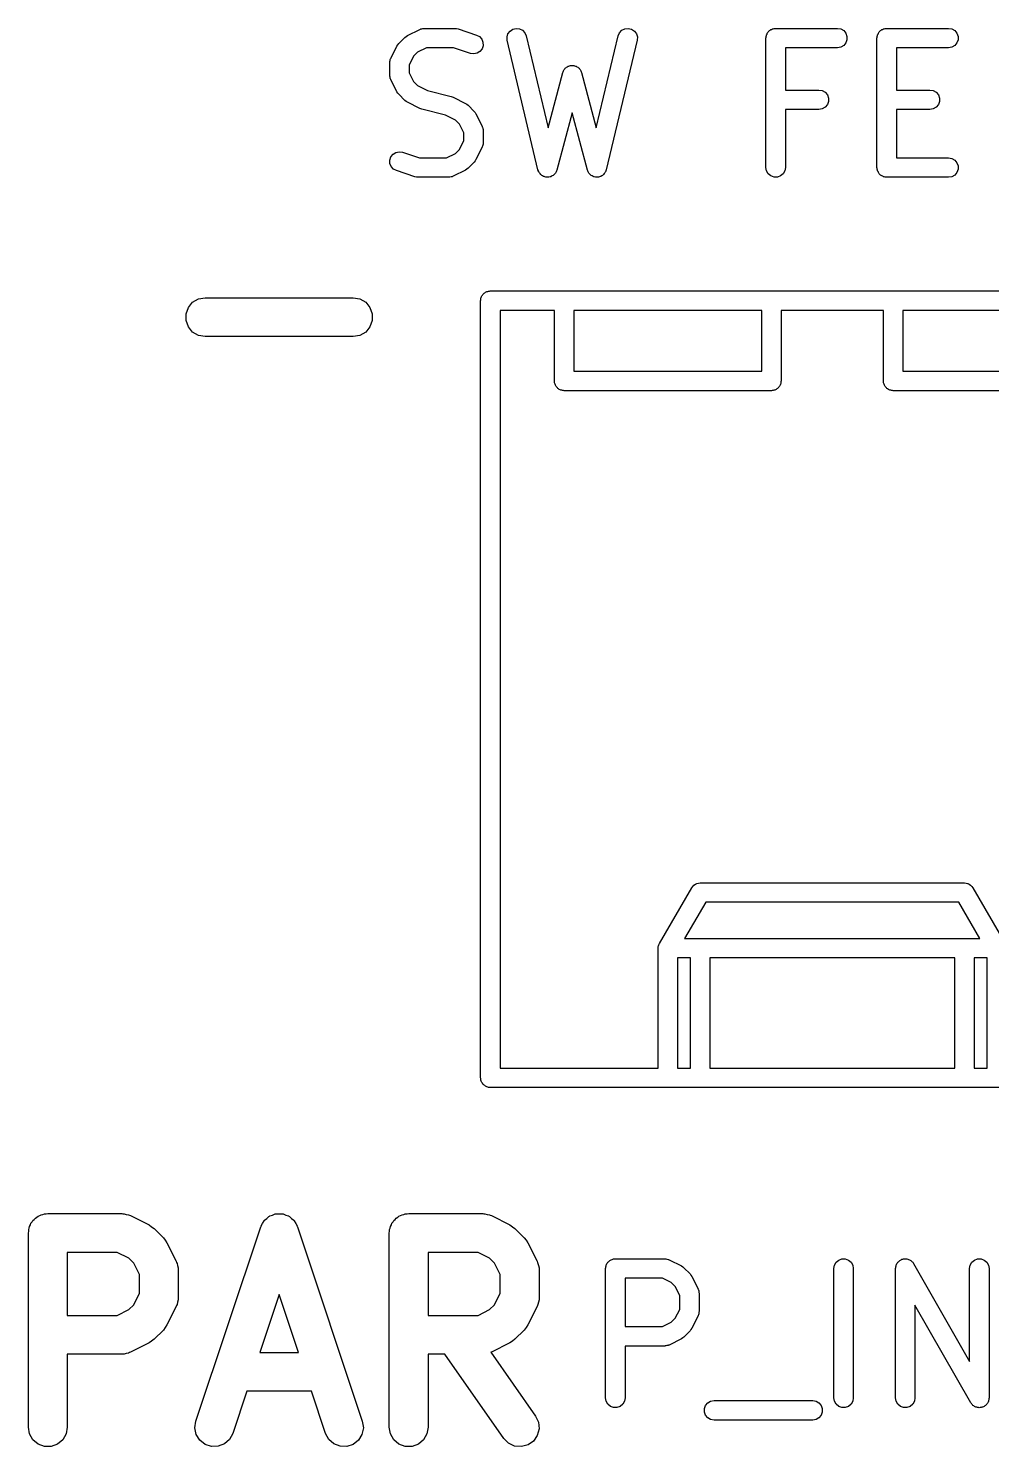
# Model space of a CAD drawing. Extents: x 100.7 to 134.3, y -98.1 to -51.9.
# Drawn here: x 117.06 to 124.5, y -62.83 to -51.88 of the extents above; entities that cross this region are included whole.
import ezdxf

# ---------------------------------------------------------------- set-up
doc = ezdxf.new("R2010")
doc.units = 0
doc.header["$MEASUREMENT"] = 0
doc.layers.add('BLACK', color=7, linetype='CONTINUOUS')

msp = doc.modelspace()

# ---------------------------------------------------------------- linework, layer by layer
at = {"layer": 'Black'}
for p, q in [((119.99, -51.9329), (120.086, -51.8853)), ((120.086, -51.8853), (120.09, -51.8841)), ((120.09, -51.8841), (120.093, -51.8819)), ((120.093, -51.8819), (120.102, -51.8804)), ((120.102, -51.8804), (120.11, -51.8779)), ((120.11, -51.8779), (120.115, -51.8781)), ((120.115, -51.8781), (120.119, -51.8774)), ((120.119, -51.8774), (120.357, -51.8774)), ((120.357, -51.8774), (120.369, -51.8795)), ((120.369, -51.8795), (120.381, -51.8812)), ((120.381, -51.8812), (120.524, -51.9288)), ((120.766, -51.9188), (120.782, -51.8979)), ((120.782, -51.8979), (120.804, -51.8835)), ((120.804, -51.8835), (120.829, -51.8775)), ((120.829, -51.8775), (120.855, -51.8805)), ((120.855, -51.8805), (120.878, -51.8922)), ((120.878, -51.8922), (120.896, -51.9111)), ((121.628, -51.9111), (121.646, -51.8922)), ((121.646, -51.8922), (121.669, -51.8805)), ((121.669, -51.8805), (121.695, -51.8775)), ((121.695, -51.8775), (121.72, -51.8835)), ((121.72, -51.8835), (121.742, -51.8979)), ((121.742, -51.8979), (121.758, -51.9188)), ((122.773, -51.9099), (122.776, -51.9042)), ((122.776, -51.9042), (122.781, -51.9)), ((122.781, -51.9), (122.785, -51.8949)), ((122.785, -51.8949), (122.791, -51.8916)), ((122.791, -51.8916), (122.796, -51.8874)), ((122.796, -51.8874), (122.802, -51.8852)), ((122.802, -51.8852), (122.808, -51.8819)), ((122.808, -51.8819), (122.814, -51.8808)), ((122.814, -51.8808), (122.82, -51.8785)), ((122.82, -51.8785), (122.827, -51.8785)), ((122.827, -51.8785), (122.833, -51.8774)), ((122.833, -51.8774), (123.31, -51.8774)), ((123.31, -51.8774), (123.335, -51.8819)), ((123.335, -51.8819), (123.358, -51.8949)), ((123.358, -51.8949), (123.374, -51.9149)), ((123.63, -51.9099), (123.633, -51.9042)), ((123.633, -51.9042), (123.638, -51.9)), ((123.638, -51.9), (123.642, -51.8949)), ((123.642, -51.8949), (123.648, -51.8916)), ((123.648, -51.8916), (123.653, -51.8874)), ((123.653, -51.8874), (123.659, -51.8852)), ((123.659, -51.8852), (123.665, -51.8819)), ((123.665, -51.8819), (123.671, -51.8808)), ((123.671, -51.8808), (123.677, -51.8785)), ((123.677, -51.8785), (123.684, -51.8785)), ((123.684, -51.8785), (123.69, -51.8774)), ((123.69, -51.8774), (124.167, -51.8774)), ((124.167, -51.8774), (124.192, -51.8819)), ((124.192, -51.8819), (124.215, -51.8949)), ((124.215, -51.8949), (124.232, -51.9149)), ((119.861, -52.1093), (119.909, -52.0141)), ((119.909, -52.0141), (119.916, -52.0044)), ((119.916, -52.0044), (119.923, -51.9946)), ((119.923, -51.9946), (119.971, -51.947)), ((119.971, -51.947), (119.981, -51.9401)), ((119.981, -51.9401), (119.99, -51.9329)), ((120.524, -51.9288), (120.547, -51.9413)), ((120.547, -51.9413), (120.564, -51.9607)), ((120.564, -51.9607), (120.573, -51.985)), ((120.574, -52.011), (120.566, -52.0357)), ((120.573, -51.985), (120.574, -52.011)), ((120.759, -51.9437), (120.766, -51.9188)), ((120.76, -51.9698), (120.759, -51.9437)), ((120.998, -52.9698), (120.76, -51.9698)), ((120.896, -51.9111), (120.906, -51.935)), ((120.906, -51.935), (121.076, -52.6459)), ((121.448, -52.6459), (121.618, -51.935)), ((121.763, -51.9698), (121.525, -52.9698)), ((121.618, -51.935), (121.628, -51.9111)), ((121.758, -51.9188), (121.765, -51.9437)), ((121.765, -51.9437), (121.763, -51.9698)), ((122.758, -51.9524), (122.759, -51.9459)), ((122.758, -52.9524), (122.758, -51.9524)), ((122.759, -51.9394), (122.762, -51.9332)), ((122.759, -51.9459), (122.759, -51.9394)), ((122.762, -51.9332), (122.763, -51.9267)), ((122.763, -51.9267), (122.766, -51.921)), ((122.766, -51.921), (122.768, -51.9149)), ((122.768, -51.9149), (122.773, -51.9099)), ((123.358, -52.0098), (123.335, -52.0229)), ((123.374, -51.9899), (123.358, -52.0098)), ((123.374, -51.9149), (123.383, -51.9394)), ((123.383, -51.9654), (123.374, -51.9899)), ((123.383, -51.9394), (123.383, -51.9654)), ((123.615, -51.9524), (123.617, -51.9459)), ((123.615, -52.9524), (123.615, -51.9524)), ((123.617, -51.9394), (123.619, -51.9332)), ((123.617, -51.9459), (123.617, -51.9394)), ((123.619, -51.9332), (123.62, -51.9267)), ((123.62, -51.9267), (123.623, -51.921)), ((123.623, -51.921), (123.626, -51.9149)), ((123.626, -51.9149), (123.63, -51.9099)), ((124.215, -52.0098), (124.192, -52.0229)), ((124.232, -51.9899), (124.215, -52.0098)), ((124.232, -51.9149), (124.241, -51.9394)), ((124.241, -51.9654), (124.232, -51.9899)), ((124.241, -51.9394), (124.241, -51.9654)), ((119.857, -52.1259), (119.858, -52.1172)), ((119.858, -52.1172), (119.86, -52.1135)), ((119.86, -52.1135), (119.861, -52.1093)), ((120.038, -52.092), (120.004, -52.1606)), ((120.068, -52.0616), (120.038, -52.092)), ((120.137, -52.0274), (120.068, -52.0616)), ((120.345, -52.0274), (120.137, -52.0274)), ((120.476, -52.0712), (120.345, -52.0274)), ((120.502, -52.075), (120.476, -52.0712)), ((120.528, -52.0697), (120.502, -52.075)), ((120.55, -52.0561), (120.528, -52.0697)), ((120.566, -52.0357), (120.55, -52.0561)), ((123.31, -52.0274), (122.908, -52.0274)), ((122.908, -52.0274), (122.908, -52.3536)), ((123.335, -52.0229), (123.31, -52.0274)), ((124.167, -52.0274), (123.765, -52.0274)), ((123.765, -52.0274), (123.765, -52.3536)), ((124.192, -52.0229), (124.167, -52.0274)), ((119.854, -52.1343), (119.857, -52.1259)), ((119.854, -52.1386), (119.854, -52.1343)), ((119.854, -52.1429), (119.854, -52.1386)), ((119.854, -52.2381), (119.854, -52.1429)), ((120.004, -52.1606), (120.004, -52.2204)), ((120.004, -52.2204), (120.038, -52.2889)), ((121.076, -52.6459), (121.189, -52.2188)), ((121.189, -52.2188), (121.192, -52.2127)), ((121.192, -52.2127), (121.194, -52.2063)), ((121.194, -52.2063), (121.198, -52.201)), ((121.198, -52.201), (121.2, -52.1951)), ((121.2, -52.1951), (121.205, -52.1904)), ((121.205, -52.1904), (121.209, -52.185)), ((121.209, -52.185), (121.214, -52.1813)), ((121.214, -52.1813), (121.219, -52.1767)), ((121.219, -52.1767), (121.225, -52.1739)), ((121.225, -52.1739), (121.23, -52.1701)), ((121.23, -52.1701), (121.237, -52.1684)), ((121.237, -52.1684), (121.242, -52.1657)), ((121.242, -52.1657), (121.249, -52.1651)), ((121.249, -52.1651), (121.255, -52.1634)), ((121.255, -52.1634), (121.262, -52.1639)), ((121.262, -52.1639), (121.268, -52.1634)), ((121.268, -52.1634), (121.275, -52.1651)), ((121.275, -52.1651), (121.281, -52.1657)), ((121.281, -52.1657), (121.287, -52.1684)), ((121.287, -52.1684), (121.294, -52.1701)), ((121.294, -52.1701), (121.299, -52.1739)), ((121.299, -52.1739), (121.305, -52.1767)), ((121.305, -52.1767), (121.31, -52.1813)), ((121.31, -52.1813), (121.315, -52.185)), ((121.315, -52.185), (121.319, -52.1904)), ((121.319, -52.1904), (121.323, -52.1951)), ((121.323, -52.1951), (121.326, -52.201)), ((121.326, -52.201), (121.33, -52.2063)), ((121.33, -52.2063), (121.332, -52.2127)), ((121.332, -52.2127), (121.334, -52.2188)), ((121.334, -52.2188), (121.448, -52.6459)), ((119.854, -52.2424), (119.854, -52.2381)), ((119.854, -52.2467), (119.854, -52.2424)), ((119.857, -52.2551), (119.854, -52.2467)), ((119.858, -52.2637), (119.857, -52.2551)), ((119.86, -52.2675), (119.858, -52.2637)), ((119.861, -52.2716), (119.86, -52.2675)), ((119.909, -52.3669), (119.861, -52.2716)), ((120.038, -52.2889), (120.068, -52.3193)), ((120.068, -52.3193), (120.145, -52.3578)), ((119.916, -52.3765), (119.909, -52.3669)), ((119.923, -52.3864), (119.916, -52.3765)), ((119.971, -52.434), (119.923, -52.3864)), ((119.981, -52.4409), (119.971, -52.434)), ((119.99, -52.448), (119.981, -52.4409)), ((120.086, -52.4957), (119.99, -52.448)), ((120.145, -52.3578), (120.328, -52.4034)), ((120.328, -52.4034), (120.335, -52.4068)), ((120.335, -52.4068), (120.343, -52.4091)), ((120.343, -52.4091), (120.438, -52.4567)), ((122.908, -52.3536), (123.167, -52.3536)), ((123.167, -52.3536), (123.192, -52.3581)), ((123.192, -52.3581), (123.215, -52.3711)), ((123.215, -52.3711), (123.232, -52.3911)), ((123.232, -52.3911), (123.241, -52.4155)), ((123.241, -52.4416), (123.232, -52.4661)), ((123.241, -52.4155), (123.241, -52.4416)), ((123.765, -52.3536), (124.024, -52.3536)), ((124.024, -52.3536), (124.049, -52.3581)), ((124.049, -52.3581), (124.072, -52.3711)), ((124.072, -52.3711), (124.089, -52.3911)), ((124.089, -52.3911), (124.098, -52.4155)), ((124.098, -52.4416), (124.089, -52.4661)), ((124.098, -52.4155), (124.098, -52.4416)), ((120.093, -52.498), (120.086, -52.4957)), ((120.101, -52.5013), (120.093, -52.498)), ((120.283, -52.547), (120.101, -52.5013)), ((120.36, -52.5854), (120.283, -52.547)), ((120.438, -52.4567), (120.448, -52.4639)), ((120.448, -52.4639), (120.458, -52.4708)), ((120.458, -52.4708), (120.505, -52.5184)), ((120.505, -52.5184), (120.512, -52.5282)), ((120.512, -52.5282), (120.519, -52.5379)), ((120.519, -52.5379), (120.567, -52.6331)), ((121.262, -52.5292), (121.144, -52.9717)), ((121.38, -52.9717), (121.262, -52.5292)), ((123.167, -52.5036), (122.908, -52.5036)), ((122.908, -52.5036), (122.908, -52.9524)), ((123.192, -52.499), (123.167, -52.5036)), ((123.215, -52.486), (123.192, -52.499)), ((123.232, -52.4661), (123.215, -52.486)), ((124.024, -52.5036), (123.765, -52.5036)), ((123.765, -52.5036), (123.765, -52.8774)), ((124.049, -52.499), (124.024, -52.5036)), ((124.072, -52.486), (124.049, -52.499)), ((124.089, -52.4661), (124.072, -52.486)), ((120.391, -52.6159), (120.36, -52.5854)), ((120.425, -52.6844), (120.391, -52.6159)), ((120.567, -52.6331), (120.568, -52.6373)), ((120.568, -52.6373), (120.57, -52.641)), ((120.57, -52.641), (120.572, -52.6497)), ((120.572, -52.6497), (120.575, -52.6581)), ((120.575, -52.6581), (120.574, -52.6624)), ((120.574, -52.6624), (120.575, -52.6667)), ((120.575, -52.6667), (120.575, -52.7619)), ((120.391, -52.8127), (120.425, -52.7442)), ((120.425, -52.7442), (120.425, -52.6844)), ((120.572, -52.7789), (120.57, -52.7876)), ((120.575, -52.7705), (120.572, -52.7789)), ((120.575, -52.7619), (120.574, -52.7662)), ((120.574, -52.7662), (120.575, -52.7705)), ((119.854, -52.8938), (119.863, -52.869)), ((119.863, -52.869), (119.879, -52.8486)), ((119.879, -52.8486), (119.901, -52.835)), ((119.901, -52.835), (119.927, -52.8298)), ((119.927, -52.8298), (119.952, -52.8336)), ((119.952, -52.8336), (120.084, -52.8774)), ((120.084, -52.8774), (120.292, -52.8774)), ((120.292, -52.8774), (120.36, -52.8431)), ((120.36, -52.8431), (120.391, -52.8127)), ((120.519, -52.8907), (120.512, -52.9003)), ((120.567, -52.7954), (120.519, -52.8907)), ((120.568, -52.7913), (120.567, -52.7954)), ((120.57, -52.7876), (120.568, -52.7913)), ((123.765, -52.8774), (124.167, -52.8774)), ((124.167, -52.8774), (124.192, -52.8819)), ((124.192, -52.8819), (124.215, -52.8949)), ((119.855, -52.9198), (119.854, -52.8938)), ((119.865, -52.944), (119.855, -52.9198)), ((119.882, -52.9635), (119.865, -52.944)), ((119.905, -52.9759), (119.882, -52.9635)), ((120.048, -53.0235), (119.905, -52.9759)), ((120.438, -52.9718), (120.343, -53.0195)), ((120.448, -52.9647), (120.438, -52.9718)), ((120.458, -52.9578), (120.448, -52.9647)), ((120.505, -52.9102), (120.458, -52.9578)), ((120.512, -52.9003), (120.505, -52.9102)), ((121.002, -52.9768), (120.998, -52.9698)), ((121.003, -52.9842), (121.002, -52.9768)), ((121.007, -52.9886), (121.003, -52.9842)), ((121.009, -52.9937), (121.007, -52.9886)), ((121.014, -52.9992), (121.009, -52.9937)), ((121.018, -53.0055), (121.014, -52.9992)), ((121.128, -53.0007), (121.123, -53.0069)), ((121.133, -52.9953), (121.128, -53.0007)), ((121.135, -52.9904), (121.133, -52.9953)), ((121.138, -52.986), (121.135, -52.9904)), ((121.141, -52.9786), (121.138, -52.986)), ((121.144, -52.9717), (121.141, -52.9786)), ((121.383, -52.9786), (121.38, -52.9717)), ((121.385, -52.986), (121.383, -52.9786)), ((121.389, -52.9904), (121.385, -52.986)), ((121.391, -52.9953), (121.389, -52.9904)), ((121.396, -53.0007), (121.391, -52.9953)), ((121.401, -53.0069), (121.396, -53.0007)), ((121.51, -52.9992), (121.505, -53.0055)), ((121.515, -52.9937), (121.51, -52.9992)), ((121.517, -52.9886), (121.515, -52.9937)), ((121.52, -52.9842), (121.517, -52.9886)), ((121.522, -52.9768), (121.52, -52.9842)), ((121.525, -52.9698), (121.522, -52.9768)), ((122.763, -52.978), (122.758, -52.9524)), ((122.776, -53.0006), (122.763, -52.978)), ((122.796, -53.0173), (122.776, -53.0006)), ((122.891, -53.0006), (122.871, -53.0173)), ((122.904, -52.978), (122.891, -53.0006)), ((122.908, -52.9524), (122.904, -52.978)), ((123.617, -52.9588), (123.615, -52.9524)), ((123.617, -52.9654), (123.617, -52.9588)), ((123.619, -52.9716), (123.617, -52.9654)), ((123.62, -52.978), (123.619, -52.9716)), ((123.623, -52.9837), (123.62, -52.978)), ((123.626, -52.9899), (123.623, -52.9837)), ((123.63, -52.9949), (123.626, -52.9899)), ((123.633, -53.0006), (123.63, -52.9949)), ((123.638, -53.0048), (123.633, -53.0006)), ((124.215, -52.8949), (124.232, -52.9149)), ((124.232, -52.9899), (124.215, -53.0098)), ((124.232, -52.9149), (124.241, -52.9394)), ((124.241, -52.9654), (124.232, -52.9899)), ((124.241, -52.9394), (124.241, -52.9654)), ((120.06, -53.0253), (120.048, -53.0235)), ((120.071, -53.0274), (120.06, -53.0253)), ((120.31, -53.0274), (120.071, -53.0274)), ((120.314, -53.0266), (120.31, -53.0274)), ((120.318, -53.0269), (120.314, -53.0266)), ((120.327, -53.0244), (120.318, -53.0269)), ((120.335, -53.0229), (120.327, -53.0244)), ((120.339, -53.0207), (120.335, -53.0229)), ((120.343, -53.0195), (120.339, -53.0207)), ((121.023, -53.0086), (121.018, -53.0055)), ((121.027, -53.0126), (121.023, -53.0086)), ((121.034, -53.016), (121.027, -53.0126)), ((121.04, -53.0204), (121.034, -53.016)), ((121.045, -53.0218), (121.04, -53.0204)), ((121.05, -53.0243), (121.045, -53.0218)), ((121.058, -53.0251), (121.05, -53.0243)), ((121.065, -53.0271), (121.058, -53.0251)), ((121.07, -53.0266), (121.065, -53.0271)), ((121.076, -53.0272), (121.07, -53.0266)), ((121.083, -53.0255), (121.076, -53.0272)), ((121.091, -53.0248), (121.083, -53.0255)), ((121.096, -53.0225), (121.091, -53.0248)), ((121.101, -53.0212), (121.096, -53.0225)), ((121.108, -53.017), (121.101, -53.0212)), ((121.115, -53.0138), (121.108, -53.017)), ((121.118, -53.0099), (121.115, -53.0138)), ((121.123, -53.0069), (121.118, -53.0099)), ((121.405, -53.0099), (121.401, -53.0069)), ((121.409, -53.0138), (121.405, -53.0099)), ((121.416, -53.017), (121.409, -53.0138)), ((121.423, -53.0212), (121.416, -53.017)), ((121.428, -53.0225), (121.423, -53.0212)), ((121.433, -53.0248), (121.428, -53.0225)), ((121.441, -53.0255), (121.433, -53.0248)), ((121.448, -53.0272), (121.441, -53.0255)), ((121.453, -53.0266), (121.448, -53.0272)), ((121.459, -53.0271), (121.453, -53.0266)), ((121.466, -53.0251), (121.459, -53.0271)), ((121.474, -53.0243), (121.466, -53.0251)), ((121.479, -53.0218), (121.474, -53.0243)), ((121.484, -53.0204), (121.479, -53.0218)), ((121.49, -53.016), (121.484, -53.0204)), ((121.497, -53.0126), (121.49, -53.016)), ((121.501, -53.0086), (121.497, -53.0126)), ((121.505, -53.0055), (121.501, -53.0086)), ((122.82, -53.0262), (122.796, -53.0173)), ((122.846, -53.0262), (122.82, -53.0262)), ((122.871, -53.0173), (122.846, -53.0262)), ((123.642, -53.0098), (123.638, -53.0048)), ((123.648, -53.0131), (123.642, -53.0098)), ((123.653, -53.0173), (123.648, -53.0131)), ((123.659, -53.0196), (123.653, -53.0173)), ((123.665, -53.0229), (123.659, -53.0196)), ((123.671, -53.024), (123.665, -53.0229)), ((123.677, -53.0262), (123.671, -53.024)), ((123.684, -53.0262), (123.677, -53.0262)), ((123.69, -53.0274), (123.684, -53.0262)), ((124.167, -53.0274), (123.69, -53.0274)), ((124.192, -53.0229), (124.167, -53.0274)), ((124.215, -53.0098), (124.192, -53.0229)), ((118.332, -53.9922), (118.377, -53.9662)), ((118.377, -53.9662), (118.429, -53.9571)), ((118.429, -53.9571), (119.571, -53.9571)), ((119.571, -53.9571), (119.623, -53.9662)), ((119.623, -53.9662), (119.668, -53.9922)), ((120.555, -53.98), (120.556, -53.9735)), ((120.555, -59.98), (120.555, -53.98)), ((120.556, -53.967), (120.558, -53.9608)), ((120.556, -53.9735), (120.556, -53.967)), ((120.558, -53.9608), (120.56, -53.9543)), ((120.56, -53.9543), (120.563, -53.9487)), ((120.563, -53.9487), (120.565, -53.9425)), ((120.565, -53.9425), (120.569, -53.9375)), ((120.569, -53.9375), (120.573, -53.9318)), ((120.573, -53.9318), (120.578, -53.9276)), ((120.578, -53.9276), (120.582, -53.9225)), ((120.582, -53.9225), (120.587, -53.9193)), ((120.587, -53.9193), (120.593, -53.915)), ((120.593, -53.915), (120.599, -53.9128)), ((120.599, -53.9128), (120.604, -53.9095)), ((120.604, -53.9095), (120.611, -53.9084)), ((120.611, -53.9084), (120.617, -53.9061)), ((120.617, -53.9061), (120.624, -53.9061)), ((120.624, -53.9061), (120.63, -53.905)), ((120.63, -53.905), (125.91, -53.905)), ((118.281, -54.0811), (118.299, -54.0321)), ((118.281, -54.1332), (118.281, -54.0811)), ((118.299, -54.0321), (118.332, -53.9922)), ((119.668, -53.9922), (119.701, -54.0321)), ((119.701, -54.0321), (119.719, -54.0811)), ((119.719, -54.0811), (119.719, -54.1332)), ((121.125, -54.055), (120.705, -54.055)), ((120.705, -54.055), (120.705, -59.905)), ((121.125, -54.6), (121.125, -54.055)), ((121.275, -54.055), (121.275, -54.525)), ((122.725, -54.055), (121.275, -54.055)), ((122.725, -54.525), (122.725, -54.055)), ((123.665, -54.055), (122.875, -54.055)), ((122.875, -54.055), (122.875, -54.6)), ((123.665, -54.6), (123.665, -54.055)), ((123.815, -54.055), (123.815, -54.525)), ((125.265, -54.055), (123.815, -54.055)), ((118.299, -54.1821), (118.281, -54.1332)), ((118.332, -54.222), (118.299, -54.1821)), ((119.701, -54.1821), (119.668, -54.222)), ((119.719, -54.1332), (119.701, -54.1821)), ((118.377, -54.2481), (118.332, -54.222)), ((118.429, -54.2571), (118.377, -54.2481)), ((119.571, -54.2571), (118.429, -54.2571)), ((119.623, -54.2481), (119.571, -54.2571)), ((119.668, -54.222), (119.623, -54.2481)), ((121.275, -54.525), (122.725, -54.525)), ((123.815, -54.525), (125.265, -54.525)), ((121.126, -54.6065), (121.125, -54.6)), ((121.126, -54.613), (121.126, -54.6065)), ((121.128, -54.6192), (121.126, -54.613)), ((121.13, -54.6257), (121.128, -54.6192)), ((121.133, -54.6313), (121.13, -54.6257)), ((121.135, -54.6375), (121.133, -54.6313)), ((121.139, -54.6425), (121.135, -54.6375)), ((121.143, -54.6482), (121.139, -54.6425)), ((122.861, -54.6425), (122.857, -54.6482)), ((122.865, -54.6375), (122.861, -54.6425)), ((122.867, -54.6313), (122.865, -54.6375)), ((122.87, -54.6257), (122.867, -54.6313)), ((122.872, -54.6192), (122.87, -54.6257)), ((122.874, -54.613), (122.872, -54.6192)), ((122.875, -54.6), (122.874, -54.6065)), ((122.874, -54.6065), (122.874, -54.613)), ((123.666, -54.6065), (123.665, -54.6)), ((123.666, -54.613), (123.666, -54.6065)), ((123.668, -54.6192), (123.666, -54.613)), ((123.67, -54.6257), (123.668, -54.6192)), ((123.673, -54.6313), (123.67, -54.6257)), ((123.675, -54.6375), (123.673, -54.6313)), ((123.679, -54.6425), (123.675, -54.6375)), ((123.683, -54.6482), (123.679, -54.6425)), ((121.148, -54.6524), (121.143, -54.6482)), ((121.152, -54.6575), (121.148, -54.6524)), ((121.157, -54.6607), (121.152, -54.6575)), ((121.162, -54.665), (121.157, -54.6607)), ((121.169, -54.6672), (121.162, -54.665)), ((121.174, -54.6705), (121.169, -54.6672)), ((121.181, -54.6716), (121.174, -54.6705)), ((121.187, -54.6739), (121.181, -54.6716)), ((121.194, -54.6739), (121.187, -54.6739)), ((121.2, -54.675), (121.194, -54.6739)), ((122.8, -54.675), (121.2, -54.675)), ((122.806, -54.6739), (122.8, -54.675)), ((122.813, -54.6739), (122.806, -54.6739)), ((122.819, -54.6716), (122.813, -54.6739)), ((122.826, -54.6705), (122.819, -54.6716)), ((122.831, -54.6672), (122.826, -54.6705)), ((122.837, -54.665), (122.831, -54.6672)), ((122.843, -54.6607), (122.837, -54.665)), ((122.848, -54.6575), (122.843, -54.6607)), ((122.852, -54.6524), (122.848, -54.6575)), ((122.857, -54.6482), (122.852, -54.6524)), ((123.688, -54.6524), (123.683, -54.6482)), ((123.692, -54.6575), (123.688, -54.6524)), ((123.697, -54.6607), (123.692, -54.6575)), ((123.703, -54.665), (123.697, -54.6607)), ((123.709, -54.6672), (123.703, -54.665)), ((123.714, -54.6705), (123.709, -54.6672)), ((123.721, -54.6716), (123.714, -54.6705)), ((123.727, -54.6739), (123.721, -54.6716)), ((123.734, -54.6739), (123.727, -54.6739)), ((123.74, -54.675), (123.734, -54.6739)), ((125.34, -54.675), (123.74, -54.675)), ((122.237, -58.4772), (122.25, -58.475)), ((122.25, -58.475), (122.25, -58.475)), ((122.25, -58.475), (124.29, -58.475)), ((124.29, -58.475), (124.29, -58.475)), ((124.29, -58.475), (124.303, -58.4772)), ((121.935, -58.9423), (122.185, -58.5123)), ((122.185, -58.5123), (122.193, -58.5025)), ((122.193, -58.5025), (122.202, -58.4925)), ((122.202, -58.4924), (122.213, -58.486)), ((122.202, -58.4925), (122.202, -58.4924)), ((122.202, -58.4925), (122.202, -58.4925)), ((122.213, -58.486), (122.224, -58.4795)), ((122.224, -58.4795), (122.225, -58.4794)), ((122.224, -58.4795), (122.224, -58.4795)), ((122.225, -58.4794), (122.237, -58.4772)), ((124.303, -58.4772), (124.315, -58.4794)), ((124.315, -58.4794), (124.316, -58.4795)), ((124.316, -58.4795), (124.316, -58.4795)), ((124.316, -58.4795), (124.327, -58.4859)), ((124.327, -58.4859), (124.338, -58.4924)), ((124.338, -58.4924), (124.338, -58.4925)), ((124.338, -58.4925), (124.338, -58.4925)), ((124.338, -58.4925), (124.346, -58.5023)), ((124.346, -58.5023), (124.355, -58.5123)), ((124.355, -58.5123), (124.605, -58.9423)), ((122.293, -58.625), (122.13, -58.905)), ((124.247, -58.625), (122.293, -58.625)), ((124.41, -58.905), (124.247, -58.625)), ((122.13, -58.905), (124.41, -58.905)), ((121.925, -58.98), (121.926, -58.9735)), ((121.925, -59.905), (121.925, -58.98)), ((121.926, -58.9668), (121.928, -58.9607)), ((121.926, -58.9669), (121.926, -58.9668)), ((121.926, -58.967), (121.926, -58.9669)), ((121.926, -58.9735), (121.926, -58.967)), ((121.928, -58.9607), (121.93, -58.9543)), ((121.93, -58.9543), (121.933, -58.9487)), ((121.933, -58.9487), (121.935, -58.9425)), ((121.935, -58.9424), (121.935, -58.9423)), ((121.935, -58.9425), (121.935, -58.9424)), ((122.075, -59.055), (122.075, -59.905)), ((122.175, -59.055), (122.075, -59.055)), ((122.175, -59.905), (122.175, -59.055)), ((122.325, -59.055), (122.325, -59.905)), ((124.215, -59.055), (122.325, -59.055)), ((124.215, -59.905), (124.215, -59.055)), ((124.365, -59.055), (124.365, -59.905)), ((124.465, -59.055), (124.365, -59.055)), ((124.465, -59.905), (124.465, -59.055)), ((120.556, -59.9865), (120.555, -59.98)), ((120.556, -59.993), (120.556, -59.9865)), ((120.558, -59.9992), (120.556, -59.993)), ((120.56, -60.0057), (120.558, -59.9992)), ((120.563, -60.0113), (120.56, -60.0057)), ((120.705, -59.905), (121.925, -59.905)), ((122.075, -59.905), (122.175, -59.905)), ((122.325, -59.905), (124.215, -59.905)), ((124.365, -59.905), (124.465, -59.905)), ((120.565, -60.0175), (120.563, -60.0113)), ((120.569, -60.0225), (120.565, -60.0175)), ((120.573, -60.0282), (120.569, -60.0225)), ((120.578, -60.0324), (120.573, -60.0282)), ((120.582, -60.0375), (120.578, -60.0324)), ((120.587, -60.0407), (120.582, -60.0375)), ((120.593, -60.045), (120.587, -60.0407)), ((120.599, -60.0472), (120.593, -60.045)), ((120.604, -60.0505), (120.599, -60.0472)), ((120.611, -60.0516), (120.604, -60.0505)), ((120.617, -60.0539), (120.611, -60.0516)), ((120.624, -60.0539), (120.617, -60.0539)), ((120.63, -60.055), (120.624, -60.0539)), ((125.91, -60.055), (120.63, -60.055)), ((117.08, -61.1159), (117.084, -61.1036)), ((117.084, -61.1036), (117.093, -61.0935)), ((117.093, -61.0935), (117.099, -61.0822)), ((117.099, -61.0822), (117.109, -61.0737)), ((117.109, -61.0737), (117.118, -61.0637)), ((117.118, -61.0637), (117.129, -61.0571)), ((117.129, -61.0571), (117.139, -61.0487)), ((117.139, -61.0487), (117.152, -61.0442)), ((117.152, -61.0442), (117.163, -61.0376)), ((117.163, -61.0376), (117.176, -61.0353)), ((117.176, -61.0353), (117.188, -61.0308)), ((117.188, -61.0308), (117.201, -61.0308)), ((117.201, -61.0308), (117.214, -61.0286)), ((117.214, -61.0286), (117.786, -61.0286)), ((117.786, -61.0286), (117.794, -61.0301)), ((117.794, -61.0301), (117.803, -61.0296)), ((117.803, -61.0296), (117.82, -61.0346)), ((117.82, -61.0346), (117.837, -61.0376)), ((117.837, -61.0376), (117.845, -61.0419)), ((117.845, -61.0419), (117.853, -61.0444)), ((117.853, -61.0444), (117.996, -61.1158)), ((118.872, -61.1047), (118.883, -61.0853)), ((118.883, -61.0853), (118.886, -61.0826)), ((118.886, -61.0826), (118.888, -61.079)), ((118.888, -61.079), (118.905, -61.0654)), ((118.905, -61.0654), (118.921, -61.0508)), ((118.921, -61.0508), (118.925, -61.0492)), ((118.925, -61.0492), (118.929, -61.0467)), ((118.929, -61.0467), (118.949, -61.0397)), ((118.949, -61.0397), (118.97, -61.0316)), ((118.97, -61.0316), (118.974, -61.0315)), ((118.974, -61.0315), (118.978, -61.0302)), ((118.978, -61.0302), (119, -61.0308)), ((119, -61.0308), (119.022, -61.0302)), ((119.022, -61.0302), (119.026, -61.0315)), ((119.026, -61.0315), (119.03, -61.0316)), ((119.03, -61.0316), (119.051, -61.0397)), ((119.051, -61.0397), (119.071, -61.0467)), ((119.071, -61.0467), (119.075, -61.0492)), ((119.075, -61.0492), (119.079, -61.0508)), ((119.079, -61.0508), (119.095, -61.0654)), ((119.095, -61.0654), (119.112, -61.079)), ((119.112, -61.079), (119.114, -61.0826)), ((119.114, -61.0826), (119.117, -61.0853)), ((119.117, -61.0853), (119.128, -61.1047)), ((119.866, -61.1159), (119.87, -61.1036)), ((119.87, -61.1036), (119.879, -61.0935)), ((119.879, -61.0935), (119.885, -61.0822)), ((119.885, -61.0822), (119.895, -61.0737)), ((119.895, -61.0737), (119.904, -61.0637)), ((119.904, -61.0637), (119.915, -61.0571)), ((119.915, -61.0571), (119.925, -61.0487)), ((119.925, -61.0487), (119.937, -61.0442)), ((119.937, -61.0442), (119.949, -61.0376)), ((119.949, -61.0376), (119.962, -61.0353)), ((119.962, -61.0353), (119.974, -61.0308)), ((119.974, -61.0308), (119.987, -61.0308)), ((119.987, -61.0308), (120, -61.0286)), ((120, -61.0286), (120.571, -61.0286)), ((120.571, -61.0286), (120.58, -61.0301)), ((120.58, -61.0301), (120.589, -61.0296)), ((120.589, -61.0296), (120.605, -61.0346)), ((120.605, -61.0346), (120.623, -61.0376)), ((120.623, -61.0376), (120.63, -61.0419)), ((120.63, -61.0419), (120.639, -61.0444)), ((120.639, -61.0444), (120.781, -61.1158)), ((117.064, -61.1786), (117.067, -61.1656)), ((117.064, -62.6786), (117.064, -61.1786)), ((117.067, -61.1525), (117.071, -61.1402)), ((117.067, -61.1656), (117.067, -61.1525)), ((117.071, -61.1402), (117.073, -61.1273)), ((117.073, -61.1273), (117.08, -61.1159)), ((117.996, -61.1158), (118.015, -61.1301)), ((118.015, -61.1301), (118.035, -61.1439)), ((118.035, -61.1439), (118.106, -61.2154)), ((118.358, -62.6311), (118.858, -61.1311)), ((118.858, -61.1311), (118.86, -61.1275)), ((118.86, -61.1234), (118.872, -61.1047)), ((118.86, -61.1275), (118.86, -61.1234)), ((119.128, -61.1047), (119.139, -61.1234)), ((119.139, -61.1234), (119.14, -61.1275)), ((119.14, -61.1275), (119.142, -61.1311)), ((119.142, -61.1311), (119.642, -62.6311)), ((119.85, -61.1786), (119.852, -61.1656)), ((119.85, -62.6786), (119.85, -61.1786)), ((119.852, -61.1525), (119.857, -61.1402)), ((119.852, -61.1656), (119.852, -61.1525)), ((119.857, -61.1402), (119.859, -61.1273)), ((119.859, -61.1273), (119.866, -61.1159)), ((120.781, -61.1158), (120.801, -61.1301)), ((120.801, -61.1301), (120.82, -61.1439)), ((120.82, -61.1439), (120.892, -61.2154)), ((118.106, -61.2154), (118.12, -61.2351)), ((118.12, -61.2351), (118.134, -61.2543)), ((118.134, -61.2543), (118.206, -61.3972)), ((120.892, -61.2154), (120.906, -61.2351)), ((120.906, -61.2351), (120.92, -61.2543)), ((120.92, -61.2543), (120.991, -61.3972)), ((117.364, -61.3286), (117.364, -61.8143)), ((117.75, -61.3286), (117.364, -61.3286)), ((117.84, -61.3733), (117.75, -61.3286)), ((117.877, -61.4103), (117.84, -61.3733)), ((117.921, -61.4997), (117.877, -61.4103)), ((118.206, -61.3972), (118.208, -61.4055)), ((118.208, -61.4055), (118.212, -61.413)), ((118.212, -61.413), (118.215, -61.4303)), ((118.215, -61.4303), (118.22, -61.4471)), ((120.15, -61.3286), (120.15, -61.8143)), ((120.536, -61.3286), (120.15, -61.3286)), ((120.625, -61.3733), (120.536, -61.3286)), ((120.662, -61.4103), (120.625, -61.3733)), ((120.707, -61.4997), (120.662, -61.4103)), ((120.991, -61.3972), (120.994, -61.4055)), ((120.994, -61.4055), (120.998, -61.413)), ((120.998, -61.413), (121.001, -61.4303)), ((121.001, -61.4303), (121.006, -61.4471)), ((121.524, -61.4332), (121.525, -61.4267)), ((121.525, -61.4267), (121.528, -61.421)), ((121.528, -61.421), (121.53, -61.4149)), ((121.53, -61.4149), (121.535, -61.4099)), ((121.535, -61.4099), (121.538, -61.4042)), ((121.538, -61.4042), (121.543, -61.4)), ((121.543, -61.4), (121.547, -61.3949)), ((121.547, -61.3949), (121.553, -61.3916)), ((121.553, -61.3916), (121.558, -61.3874)), ((121.558, -61.3874), (121.564, -61.3852)), ((121.564, -61.3852), (121.57, -61.3819)), ((121.57, -61.3819), (121.576, -61.3808)), ((121.576, -61.3808), (121.582, -61.3785)), ((121.582, -61.3785), (121.589, -61.3785)), ((121.589, -61.3785), (121.595, -61.3774)), ((121.595, -61.3774), (121.976, -61.3774)), ((121.976, -61.3774), (121.98, -61.3781)), ((121.98, -61.3781), (121.985, -61.3779)), ((121.985, -61.3779), (121.993, -61.3804)), ((121.993, -61.3804), (122.002, -61.3819)), ((122.002, -61.3819), (122.006, -61.3841)), ((122.006, -61.3841), (122.01, -61.3853)), ((122.01, -61.3853), (122.105, -61.4329)), ((123.282, -61.4524), (123.287, -61.4267)), ((123.287, -61.4267), (123.3, -61.4042)), ((123.3, -61.4042), (123.32, -61.3874)), ((123.32, -61.3874), (123.344, -61.3785)), ((123.344, -61.3785), (123.37, -61.3785)), ((123.37, -61.3785), (123.395, -61.3874)), ((123.395, -61.3874), (123.415, -61.4042)), ((123.415, -61.4042), (123.428, -61.4267)), ((123.428, -61.4267), (123.432, -61.4524)), ((123.762, -61.433), (123.763, -61.4267)), ((123.763, -61.4267), (123.766, -61.4209)), ((123.766, -61.4209), (123.769, -61.4146)), ((123.769, -61.4146), (123.773, -61.4097)), ((123.773, -61.4097), (123.776, -61.4042)), ((123.776, -61.4042), (123.781, -61.3999)), ((123.781, -61.3999), (123.785, -61.3947)), ((123.785, -61.3947), (123.791, -61.3915)), ((123.791, -61.3915), (123.796, -61.3874)), ((123.796, -61.3874), (123.802, -61.3851)), ((123.802, -61.3851), (123.808, -61.3818)), ((123.808, -61.3818), (123.814, -61.3807)), ((123.814, -61.3807), (123.82, -61.3785)), ((123.82, -61.3785), (123.827, -61.3785)), ((123.827, -61.3785), (123.834, -61.3774)), ((123.834, -61.3774), (123.84, -61.3785)), ((123.84, -61.3785), (123.846, -61.3785)), ((123.846, -61.3785), (123.853, -61.3808)), ((123.853, -61.3808), (123.859, -61.382)), ((123.859, -61.382), (123.865, -61.3852)), ((123.865, -61.3852), (123.871, -61.3874)), ((123.871, -61.3874), (123.876, -61.3918)), ((123.876, -61.3918), (123.882, -61.3951)), ((123.882, -61.3951), (123.886, -61.4001)), ((123.886, -61.4001), (123.891, -61.4042)), ((123.891, -61.4042), (123.894, -61.41)), ((123.894, -61.41), (123.898, -61.4152)), ((123.898, -61.4152), (124.33, -62.17)), ((124.33, -61.4524), (124.334, -61.4267)), ((124.334, -61.4267), (124.347, -61.4042)), ((124.347, -61.4042), (124.367, -61.3874)), ((124.367, -61.3874), (124.392, -61.3785)), ((124.392, -61.3785), (124.418, -61.3785)), ((124.418, -61.3785), (124.442, -61.3874)), ((124.442, -61.3874), (124.462, -61.4042)), ((124.462, -61.4042), (124.475, -61.4267)), ((124.475, -61.4267), (124.48, -61.4524)), ((117.921, -61.6432), (117.921, -61.4997)), ((118.22, -61.4471), (118.22, -61.4558)), ((118.22, -61.4558), (118.221, -61.4643)), ((118.221, -61.4643), (118.221, -61.6786)), ((120.707, -61.6432), (120.707, -61.4997)), ((121.006, -61.4471), (121.006, -61.4558)), ((121.006, -61.4558), (121.007, -61.4643)), ((121.007, -61.4643), (121.007, -61.6786)), ((121.52, -61.4524), (121.521, -61.4459)), ((121.52, -62.4524), (121.52, -61.4524)), ((121.521, -61.4394), (121.524, -61.4332)), ((121.521, -61.4459), (121.521, -61.4394)), ((121.67, -61.5274), (121.67, -61.9012)), ((121.958, -61.5274), (121.67, -61.5274)), ((122.027, -61.5616), (121.958, -61.5274)), ((122.105, -61.4329), (122.115, -61.4401)), ((122.115, -61.4401), (122.124, -61.447)), ((122.124, -61.447), (122.172, -61.4946)), ((122.172, -61.4946), (122.179, -61.5044)), ((122.179, -61.5044), (122.186, -61.5141)), ((122.186, -61.5141), (122.234, -61.6093)), ((123.282, -62.4524), (123.282, -61.4524)), ((123.432, -61.4524), (123.432, -62.4524)), ((123.758, -61.4524), (123.76, -61.4458)), ((123.758, -62.4524), (123.758, -61.4524)), ((123.76, -61.439), (123.762, -61.433)), ((123.76, -61.4458), (123.76, -61.439)), ((124.33, -62.17), (124.33, -61.4524)), ((124.48, -61.4524), (124.48, -62.4524)), ((117.877, -61.7326), (117.921, -61.6432)), ((120.662, -61.7326), (120.707, -61.6432)), ((122.057, -61.592), (122.027, -61.5616)), ((122.092, -61.6606), (122.057, -61.592)), ((122.234, -61.6093), (122.235, -61.6135)), ((122.235, -61.6135), (122.237, -61.6172)), ((122.237, -61.6172), (122.239, -61.6259)), ((122.239, -61.6259), (122.241, -61.6343)), ((122.241, -61.6343), (122.241, -61.6386)), ((122.241, -61.6386), (122.242, -61.6429)), ((122.242, -61.6429), (122.242, -61.7857)), ((117.84, -61.7696), (117.877, -61.7326)), ((118.206, -61.7457), (118.134, -61.8885)), ((118.208, -61.7374), (118.206, -61.7457)), ((118.212, -61.7299), (118.208, -61.7374)), ((118.215, -61.7126), (118.212, -61.7299)), ((118.22, -61.6957), (118.215, -61.7126)), ((118.221, -61.6786), (118.22, -61.6871)), ((118.22, -61.6871), (118.22, -61.6957)), ((119, -61.6529), (118.851, -62.1)), ((119.149, -62.1), (119, -61.6529)), ((120.625, -61.7696), (120.662, -61.7326)), ((120.991, -61.7457), (120.92, -61.8885)), ((120.994, -61.7374), (120.991, -61.7457)), ((120.998, -61.7299), (120.994, -61.7374)), ((121.001, -61.7126), (120.998, -61.7299)), ((121.006, -61.6957), (121.001, -61.7126)), ((121.007, -61.6786), (121.006, -61.6871)), ((121.006, -61.6871), (121.006, -61.6957)), ((122.092, -61.768), (122.092, -61.6606)), ((124.34, -62.4896), (123.908, -61.7348)), ((123.908, -61.7348), (123.908, -62.4524)), ((117.364, -61.8143), (117.75, -61.8143)), ((117.75, -61.8143), (117.84, -61.7696)), ((120.15, -61.8143), (120.536, -61.8143)), ((120.536, -61.8143), (120.625, -61.7696)), ((121.958, -61.9012), (122.027, -61.8669)), ((122.027, -61.8669), (122.057, -61.8365)), ((122.057, -61.8365), (122.092, -61.768)), ((122.234, -61.8193), (122.186, -61.9145)), ((122.235, -61.8151), (122.234, -61.8193)), ((122.237, -61.8114), (122.235, -61.8151)), ((122.239, -61.8027), (122.237, -61.8114)), ((122.241, -61.7943), (122.239, -61.8027)), ((122.242, -61.7857), (122.241, -61.79)), ((122.241, -61.79), (122.241, -61.7943)), ((118.106, -61.9275), (118.035, -61.9989)), ((118.12, -61.9078), (118.106, -61.9275)), ((118.134, -61.8885), (118.12, -61.9078)), ((120.892, -61.9275), (120.82, -61.9989)), ((120.906, -61.9078), (120.892, -61.9275)), ((120.92, -61.8885), (120.906, -61.9078)), ((121.67, -61.9012), (121.958, -61.9012)), ((122.172, -61.934), (122.124, -61.9816)), ((122.179, -61.9242), (122.172, -61.934)), ((122.186, -61.9145), (122.179, -61.9242)), ((117.996, -62.027), (117.853, -62.0984)), ((118.015, -62.0127), (117.996, -62.027)), ((118.035, -61.9989), (118.015, -62.0127)), ((120.781, -62.027), (120.639, -62.0984)), ((120.801, -62.0127), (120.781, -62.027)), ((120.82, -61.9989), (120.801, -62.0127)), ((121.976, -62.0512), (121.67, -62.0512)), ((121.67, -62.0512), (121.67, -62.4524)), ((121.98, -62.0504), (121.976, -62.0512)), ((121.985, -62.0507), (121.98, -62.0504)), ((121.993, -62.0482), (121.985, -62.0507)), ((122.002, -62.0467), (121.993, -62.0482)), ((122.006, -62.0445), (122.002, -62.0467)), ((122.01, -62.0433), (122.006, -62.0445)), ((122.105, -61.9957), (122.01, -62.0433)), ((122.115, -61.9885), (122.105, -61.9957)), ((122.124, -61.9816), (122.115, -61.9885)), ((117.786, -62.1143), (117.364, -62.1143)), ((117.364, -62.1143), (117.364, -62.6786)), ((117.794, -62.1128), (117.786, -62.1143)), ((117.803, -62.1133), (117.794, -62.1128)), ((117.82, -62.1083), (117.803, -62.1133)), ((117.837, -62.1052), (117.82, -62.1083)), ((117.845, -62.1009), (117.837, -62.1052)), ((117.853, -62.0984), (117.845, -62.1009)), ((118.851, -62.1), (119.149, -62.1)), ((120.279, -62.1143), (120.15, -62.1143)), ((120.15, -62.1143), (120.15, -62.6786)), ((120.734, -62.7646), (120.279, -62.1143)), ((120.639, -62.0984), (120.635, -62.0995)), ((120.635, -62.0995), (120.98, -62.5926)), ((118.751, -62.4), (118.642, -62.726)), ((119.249, -62.4), (118.751, -62.4)), ((119.358, -62.726), (119.249, -62.4)), ((121.525, -62.478), (121.52, -62.4524)), ((121.538, -62.5006), (121.525, -62.478)), ((121.558, -62.5173), (121.538, -62.5006)), ((121.582, -62.5262), (121.558, -62.5173)), ((121.608, -62.5262), (121.582, -62.5262)), ((121.633, -62.5173), (121.608, -62.5262)), ((121.653, -62.5006), (121.633, -62.5173)), ((121.666, -62.478), (121.653, -62.5006)), ((121.67, -62.4524), (121.666, -62.478)), ((122.283, -62.5346), (122.292, -62.5101)), ((122.292, -62.5101), (122.309, -62.4902)), ((122.309, -62.4902), (122.331, -62.4771)), ((122.331, -62.4771), (122.357, -62.4726)), ((122.357, -62.4726), (123.119, -62.4726)), ((123.119, -62.4726), (123.145, -62.4771)), ((123.145, -62.4771), (123.167, -62.4902)), ((123.167, -62.4902), (123.184, -62.5101)), ((123.184, -62.5101), (123.193, -62.5346)), ((123.287, -62.478), (123.282, -62.4524)), ((123.3, -62.5006), (123.287, -62.478)), ((123.32, -62.5173), (123.3, -62.5006)), ((123.344, -62.5262), (123.32, -62.5173)), ((123.37, -62.5262), (123.344, -62.5262)), ((123.395, -62.5173), (123.37, -62.5262)), ((123.415, -62.5006), (123.395, -62.5173)), ((123.428, -62.478), (123.415, -62.5006)), ((123.432, -62.4524), (123.428, -62.478)), ((123.763, -62.478), (123.758, -62.4524)), ((123.776, -62.5006), (123.763, -62.478)), ((123.796, -62.5173), (123.776, -62.5006)), ((123.82, -62.5262), (123.796, -62.5173)), ((123.846, -62.5262), (123.82, -62.5262)), ((123.871, -62.5173), (123.846, -62.5262)), ((123.891, -62.5006), (123.871, -62.5173)), ((123.904, -62.478), (123.891, -62.5006)), ((123.908, -62.4524), (123.904, -62.478)), ((124.344, -62.4948), (124.34, -62.4896)), ((124.347, -62.5006), (124.344, -62.4948)), ((124.352, -62.5047), (124.347, -62.5006)), ((124.356, -62.5096), (124.352, -62.5047)), ((124.362, -62.513), (124.356, -62.5096)), ((124.367, -62.5173), (124.362, -62.513)), ((124.373, -62.5195), (124.367, -62.5173)), ((124.379, -62.5227), (124.373, -62.5195)), ((124.385, -62.5239), (124.379, -62.5227)), ((124.392, -62.5262), (124.385, -62.5239)), ((124.398, -62.5262), (124.392, -62.5262)), ((124.404, -62.5274), (124.398, -62.5262)), ((124.411, -62.5262), (124.404, -62.5274)), ((124.418, -62.5262), (124.411, -62.5262)), ((124.424, -62.5241), (124.418, -62.5262)), ((124.43, -62.523), (124.424, -62.5241)), ((124.436, -62.5196), (124.43, -62.523)), ((124.442, -62.5173), (124.436, -62.5196)), ((124.447, -62.5132), (124.442, -62.5173)), ((124.453, -62.51), (124.447, -62.5132)), ((124.457, -62.5049), (124.453, -62.51)), ((124.462, -62.5006), (124.457, -62.5049)), ((124.465, -62.4951), (124.462, -62.5006)), ((124.47, -62.4902), (124.465, -62.4951)), ((124.472, -62.4839), (124.47, -62.4902)), ((124.475, -62.478), (124.472, -62.4839)), ((124.476, -62.4717), (124.475, -62.478)), ((124.479, -62.4657), (124.476, -62.4717)), ((124.48, -62.4524), (124.479, -62.459)), ((124.479, -62.459), (124.479, -62.4657)), ((118.35, -62.6827), (118.358, -62.6311)), ((119.642, -62.6311), (119.65, -62.6827)), ((120.98, -62.5926), (121.002, -62.6398)), ((122.283, -62.5606), (122.283, -62.5346)), ((122.292, -62.5851), (122.283, -62.5606)), ((122.309, -62.6051), (122.292, -62.5851)), ((122.331, -62.6181), (122.309, -62.6051)), ((122.357, -62.6226), (122.331, -62.6181)), ((123.119, -62.6226), (122.357, -62.6226)), ((123.145, -62.6181), (123.119, -62.6226)), ((123.167, -62.6051), (123.145, -62.6181)), ((123.184, -62.5851), (123.167, -62.6051)), ((123.193, -62.5606), (123.184, -62.5851)), ((123.193, -62.5346), (123.193, -62.5606)), ((117.073, -62.7299), (117.064, -62.6786)), ((117.099, -62.775), (117.073, -62.7299)), ((117.355, -62.7299), (117.329, -62.775)), ((117.364, -62.6786), (117.355, -62.7299)), ((118.36, -62.7337), (118.35, -62.6827)), ((118.388, -62.7781), (118.36, -62.7337)), ((118.642, -62.726), (118.617, -62.7718)), ((119.383, -62.7718), (119.358, -62.726)), ((119.639, -62.7337), (119.612, -62.7781)), ((119.65, -62.6827), (119.639, -62.7337)), ((119.859, -62.7299), (119.85, -62.6786)), ((119.885, -62.775), (119.859, -62.7299)), ((120.141, -62.7299), (120.115, -62.775)), ((120.15, -62.6786), (120.141, -62.7299)), ((120.993, -62.742), (120.963, -62.7847)), ((121.007, -62.6917), (120.993, -62.742)), ((121.002, -62.6398), (121.007, -62.6917)), ((117.139, -62.8085), (117.099, -62.775)), ((117.188, -62.8263), (117.139, -62.8085)), ((117.24, -62.8263), (117.188, -62.8263)), ((117.289, -62.8085), (117.24, -62.8263)), ((117.329, -62.775), (117.289, -62.8085)), ((118.429, -62.8105), (118.388, -62.7781)), ((118.478, -62.8269), (118.429, -62.8105)), ((118.53, -62.8255), (118.478, -62.8269)), ((118.579, -62.8064), (118.53, -62.8255)), ((118.617, -62.7718), (118.579, -62.8064)), ((119.421, -62.8064), (119.383, -62.7718)), ((119.47, -62.8255), (119.421, -62.8064)), ((119.522, -62.8269), (119.47, -62.8255)), ((119.571, -62.8105), (119.522, -62.8269)), ((119.612, -62.7781), (119.571, -62.8105)), ((119.925, -62.8085), (119.885, -62.775)), ((119.974, -62.8263), (119.925, -62.8085)), ((120.026, -62.8263), (119.974, -62.8263)), ((120.075, -62.8085), (120.026, -62.8263)), ((120.115, -62.775), (120.075, -62.8085)), ((120.771, -62.8014), (120.734, -62.7646)), ((120.818, -62.8235), (120.771, -62.8014)), ((120.87, -62.828), (120.818, -62.8235)), ((120.921, -62.8145), (120.87, -62.828)), ((120.963, -62.7847), (120.921, -62.8145))]:
    msp.add_line(p, q, dxfattribs=at)

doc.saveas('drawing.dxf')
